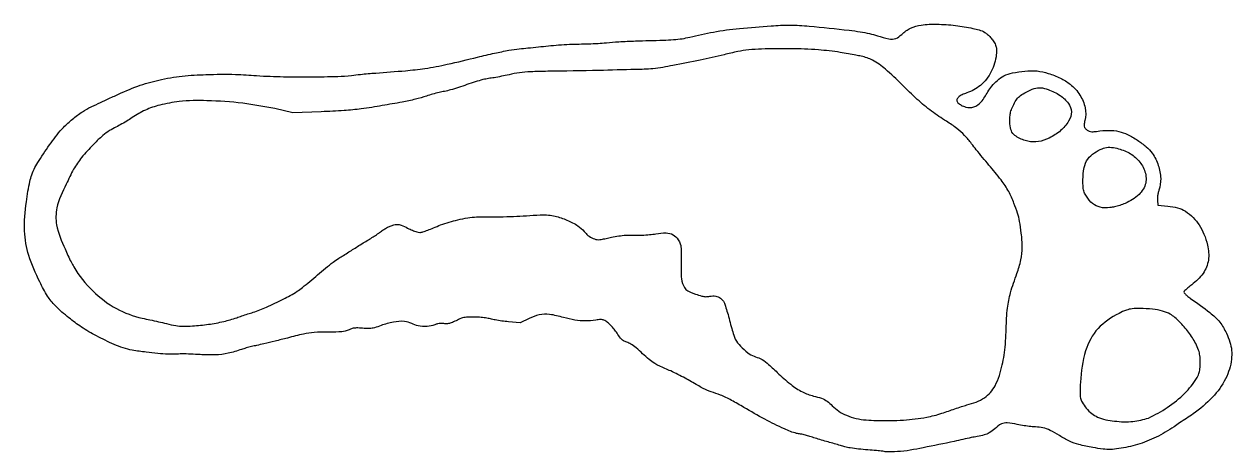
# Model space of a CAD drawing. Extents: x 31 to 285, y 56 to 146.
import ezdxf

# ---------------------------------------------------------------- set-up
doc = ezdxf.new("R2010")
doc.units = 0
doc.layers.get('0').update_dxf_attribs({"linetype": 'CONTINUOUS'})

msp = doc.modelspace()

# ---------------------------------------------------------------- linework, layer by layer
at = {"color": 7}
for p, q in [((87.270748, 126.985135), (83.461878, 127.888158)), ((93.241235, 127.217461), (87.270748, 126.985135)), ((246.348554, 121.667264), (246.348554, 121.667264)), ((262.302305, 107.929049), (262.302305, 107.929049)), ((269.100518, 108.647414), (269.180078, 107.539323)), ((269.180078, 107.539323), (271.249093, 107.367802)), ((135.03465, 82.80225), (132.621049, 83.033694)), ((136.932557, 83.730098), (135.03465, 82.80225)), ((220.583342, 62.955359), (220.583342, 62.955359)), ((267.232797, 62.801903), (267.232797, 62.801903)), ((211.858314, 55.725778), (211.858314, 55.725778))]:
    msp.add_line(p, q, dxfattribs=at)
for points, knots in [([(132.621049, 83.033694), (132.151649, 83.087254), (131.22287, 83.193231), (129.948502, 83.389502), (128.82449, 83.656906), (127.725776, 83.884845), (126.534654, 84.004474), (125.180223, 84.055667), (123.892956, 84.04983), (122.635927, 83.810956), (121.610005, 83.291553), (120.676059, 82.822947), (119.794452, 82.579438), (119.036188, 82.668204), (118.342459, 82.744153), (117.683348, 82.659901), (116.820354, 82.227336), (115.42843, 82.009512), (113.727661, 82.031523), (112.236739, 82.735814), (110.511329, 83.282872), (108.287127, 82.974056), (106.196086, 82.443814), (104.582906, 81.76551), (103.253115, 81.568881), (101.968868, 81.680985), (100.780565, 81.764489), (99.78787, 81.706541), (99.04172, 81.326844), (98.112966, 80.952956), (96.552707, 80.884077), (94.400116, 80.844088), (91.920147, 80.869209), (89.109639, 80.427358), (86.388507, 79.684722), (83.613421, 78.996431), (81.456026, 78.46894), (79.799771, 78.110143), (78.537903, 77.839982), (77.477187, 77.559745), (75.870508, 77.035788), (73.761076, 76.334988), (70.80788, 75.989724), (68.169704, 76.117943), (65.826871, 76.251403), (64.074088, 76.298323), (62.463458, 76.240774), (60.781267, 76.223623), (58.746403, 76.383761), (56.251627, 76.668953), (53.808177, 76.974898), (51.535961, 77.490151), (49.041523, 78.555355), (46.072907, 79.959228), (42.867959, 81.801716), (40.013916, 83.97456), (37.533834, 86.056774), (35.432463, 88.596425), (33.656733, 92.209139), (31.541123, 96.635292), (30.594385, 102.426565), (31.015254, 106.982592), (31.536301, 110.439662), (31.910054, 112.352815), (32.444853, 114.594299), (34.080701, 117.298529), (36.302198, 120.617732), (38.602865, 123.607908), (40.91838, 125.701156), (42.85216, 127.169793), (44.540169, 128.136938), (46.142937, 128.823674), (47.868178, 129.638058), (50.767432, 131.004155), (54.483022, 132.641408), (59.174497, 133.97744), (63.988107, 134.821972), (69.390928, 135.062808), (74.613866, 135.165038), (80.039358, 134.756402), (86.259528, 134.49212), (92.90625, 134.582888), (98.322065, 134.627848), (101.92352, 135.150953), (105.71092, 135.43487), (110.232278, 135.75555), (115.265005, 136.274018), (120.327224, 137.2754), (125.188355, 138.469636), (129.495862, 139.497874), (132.41645, 140.102338), (134.759886, 140.454656), (136.83478, 140.631784), (138.87482, 140.845986), (141.019414, 141.083126), (143.208825, 141.277418), (145.369294, 141.407951), (147.448805, 141.4558), (149.43668, 141.48447), (151.343164, 141.575824), (153.479595, 141.747418), (156.107659, 141.986754), (160.091578, 142.131127), (163.93896, 142.214648), (167.21003, 142.339078), (169.082726, 142.533335), (171.858234, 143.154802), (175.829922, 144.0961), (181.572355, 144.832265), (186.933023, 145.197185), (191.838441, 145.541596), (197.31367, 145.106467), (202.247437, 144.57718), (206.474308, 144.07331), (208.461028, 143.70482), (210.458817, 143.15005), (212.212321, 142.484588), (214.14645, 142.442998), (215.488516, 143.675059), (217.106705, 144.941272), (219.726536, 145.586391), (222.912333, 145.660407), (226.566606, 145.446341), (229.918101, 144.840254), (232.292212, 144.307297), (233.435299, 143.446979), (234.021541, 142.850683), (234.581632, 142.09758), (235.088504, 141.316138), (235.304656, 140.289824), (235.172585, 138.378219), (234.324511, 135.588894), (232.142854, 132.622341), (229.713612, 131.378247), (228.005926, 130.838097), (227.299682, 130.33933), (226.734305, 129.679228), (227.181778, 128.997905), (227.850079, 128.54751), (228.957863, 128.065653), (230.5858, 128.051838), (232.292052, 129.375086), (233.209575, 131.115634), (234.262505, 132.708377), (235.426498, 133.810818), (236.801804, 134.930817), (238.84983, 135.466259), (241.180407, 135.780166), (243.741998, 135.908588), (246.261692, 135.303476), (248.613442, 134.366238), (251.006983, 132.978379), (252.89239, 130.854523), (254.037352, 128.162006), (254.049738, 125.913164), (253.610126, 124.594099), (253.699629, 123.849597), (254.203213, 123.477318), (254.678118, 123.056842), (255.449842, 122.964638), (256.828041, 123.180827), (258.724383, 123.350959), (260.945246, 123.178473), (262.980196, 122.414125), (264.88483, 121.277706), (266.651305, 119.97599), (268.292422, 118.294459), (269.361058, 115.977869), (269.938946, 113.29594), (269.612138, 111.303677), (269.20179, 110.074298), (269.09854, 109.364873), (269.099879, 108.878919), (269.100518, 108.647414)], [0, 0, 0, 0, 1.41746, 2.804653, 3.864095, 4.882975, 6.168463, 7.448829, 8.95, 10.023126, 11.249808, 12.376206, 13.16591, 13.943783, 14.640891, 15.262122, 15.901734, 17.511814, 19.442523, 20.883662, 22.418734, 24.801341, 27.452822, 28.913897, 30.022997, 31.445967, 32.762593, 33.615022, 34.372486, 35.249014, 36.599896, 38.997417, 41.740918, 44.013458, 47.506211, 50.198413, 52.591698, 54.168365, 55.282247, 56.463007, 57.457054, 60.35325, 63.110832, 66.31565, 68.265539, 70.153168, 71.572089, 73.100195, 75.196936, 77.689098, 80.634426, 82.583473, 84.652235, 88.749484, 92.441257, 95.711606, 99.501205, 102.133692, 105.52671, 111.538004, 116.781403, 122.889845, 125.187335, 127.270499, 128.742776, 132.069681, 136.621339, 140.783998, 143.323327, 145.964354, 148.056872, 149.137922, 151.193781, 153.779458, 158.75586, 163.350713, 168.378671, 173.37868, 179.55851, 184.036817, 189.693058, 198.227785, 203.990896, 205.898807, 209.137275, 215.380238, 219.5009, 224.303724, 230.84426, 234.519643, 237.588667, 239.789047, 241.623801, 243.834625, 245.942917, 248.096607, 250.428102, 252.434538, 254.336204, 256.392239, 258.158928, 260.76602, 264.307603, 270.114395, 272.311713, 274.128002, 275.751472, 280.837815, 286.368559, 293.088232, 296.968841, 301.095159, 309.53138, 311.868593, 313.860722, 315.589601, 318.070147, 319.530878, 321.045915, 323.307468, 325.684172, 328.939587, 332.881758, 336.606742, 339.241028, 339.976019, 340.868111, 341.739965, 342.795323, 343.625091, 344.833994, 348.50798, 352.24029, 355.512478, 356.544584, 357.537491, 358.191257, 358.786689, 359.644481, 360.666835, 362.361391, 364.234792, 366.790876, 368.249404, 369.933486, 371.590121, 373.494727, 376.158128, 378.684082, 381.118132, 383.860412, 386.270894, 389.353106, 392.196762, 394.892593, 395.851494, 396.36433, 396.998265, 397.634238, 398.241267, 399.233673, 401.837872, 403.930247, 405.853377, 408.297445, 410.566779, 412.42733, 415.278256, 418.090484, 420.536828, 421.215227, 421.978271, 422.672507, 422.672507, 422.672507, 422.672507]), ([(220.583342, 62.955359), (221.095108, 63.077057), (222.161408, 63.330625), (223.687258, 63.770807), (225.129863, 64.257923), (226.483369, 64.753323), (227.778828, 65.181245), (229.909986, 65.821113), (232.753034, 66.637847), (235.424789, 69.872455), (236.251411, 73.158647), (236.909375, 76.087925), (237.151009, 78.642408), (237.304777, 81.952733), (237.42219, 85.595933), (238.171133, 89.49144), (239.423078, 92.776395), (240.43721, 95.935219), (240.754957, 98.815306), (240.486289, 101.528862), (240.182563, 103.916454), (239.673202, 106.037145), (238.878633, 108.121332), (237.8462, 110.541076), (236.023981, 113.200637), (234.071995, 115.504121), (232.30742, 117.597476), (231.083848, 119.095687), (229.874743, 120.674535), (228.619174, 122.274717), (226.821305, 123.847711), (224.391505, 125.39889), (221.517072, 127.290092), (218.384252, 129.899161), (215.276107, 132.980341), (212.305287, 135.910476), (209.48467, 138.064895), (207.260698, 138.837582), (205.519643, 139.110464), (204.042614, 139.385695), (201.432355, 139.884215), (197.376704, 140.307511), (191.861831, 140.514252), (186.970079, 140.451647), (183.259068, 140.257318), (180.623144, 139.860836), (177.253959, 139.008047), (172.709408, 137.994727), (167.708664, 137.050172), (163.195428, 136.151027), (157.969537, 136.066837), (150.607737, 135.849894), (143.243365, 135.74733), (137.676275, 135.665399), (134.950944, 135.474489), (132.920166, 135.044085), (131.154713, 134.665352), (129.717684, 134.383713), (128.411803, 134.213888), (127.079082, 133.940623), (125.557846, 133.495146), (123.856627, 132.905235), (122.140184, 132.300594), (120.574038, 131.821301), (119.208026, 131.50075), (117.944494, 131.252334), (116.671564, 130.914571), (115.031544, 130.411091), (112.918585, 129.768378), (109.812631, 129.140483), (106.002495, 128.488767), (101.942503, 127.803544), (97.657554, 127.38115), (94.843434, 127.276845), (93.241235, 127.217461)], [0, 0, 0, 0, 1.577973, 3.287817, 4.761923, 6.14467, 7.612853, 8.84933, 12.845115, 16.190522, 20.864112, 22.880915, 25.204004, 28.542741, 32.830432, 36.121007, 40.383716, 43.363527, 46.049286, 49.003512, 51.520259, 53.268326, 55.529661, 58.206125, 61.136923, 65.153108, 67.26657, 69.35051, 70.954439, 73.235323, 75.436615, 78.079358, 81.877231, 85.751667, 90.284897, 94.998864, 98.287322, 100.822169, 101.955927, 103.575051, 105.329011, 109.926939, 115.787393, 121.87896, 124.599107, 126.928203, 129.861243, 135.020296, 140.892093, 145.142648, 148.784153, 156.535413, 167.257623, 170.868601, 173.243825, 175.436033, 177.086214, 178.663137, 179.826537, 181.035429, 182.740172, 184.577378, 186.437072, 188.199729, 189.48734, 190.644645, 192.062217, 193.435247, 195.792169, 198.683005, 202.931551, 207.392316, 211.029924, 215.838961, 215.838961, 215.838961, 215.838961]), ([(246.348554, 121.667264), (247.181632, 122.147758), (248.764272, 123.060577), (250.408683, 124.981454), (251.294975, 127.145238), (250.368568, 129.238637), (248.550572, 130.810349), (246.495582, 131.812311), (244.613809, 132.350927), (242.98372, 132.129589), (241.608692, 131.391649), (240.333805, 130.740037), (239.420133, 129.852828), (238.89416, 128.776734), (238.365039, 127.723516), (238.076103, 126.637883), (238.046897, 125.340996), (238.067903, 123.974069), (238.564661, 122.588565), (239.939784, 121.638131), (241.741991, 120.893533), (244.155233, 120.777562), (245.593756, 121.361086), (246.348554, 121.667264)], [0, 0, 0, 0, 2.860439, 5.434119, 7.532652, 9.412074, 11.831884, 14.648956, 16.22708, 17.620194, 19.451539, 20.880056, 21.89949, 23.203927, 24.441718, 25.436318, 26.540686, 28.318097, 29.54137, 30.759117, 33.172848, 35.364449, 37.783866, 37.783866, 37.783866, 37.783866]), ([(83.461878, 127.888158), (81.218327, 128.294639), (76.501095, 129.149294), (69.770431, 129.601336), (63.909419, 129.562455), (59.573335, 128.741852), (56.202347, 127.683876), (53.987594, 126.306144), (52.281527, 125.201578), (51.032635, 124.47927), (49.684193, 123.781391), (48.284994, 123.053969), (46.806014, 121.826012), (44.992928, 119.984672), (42.911194, 117.808417), (40.97881, 115.017357), (39.402917, 111.407432), (37.425852, 107.67896), (37.342314, 102.749718), (38.885288, 99.550374), (39.953461, 96.977354), (40.555739, 95.719314), (41.999495, 93.034369), (44.963851, 89.419215), (49.88578, 85.611406), (54.231468, 84.033493), (57.28806, 83.463079), (58.991796, 83.074837), (60.799689, 82.650882), (62.496645, 82.215179), (64.335908, 82.053771), (66.635753, 82.179639), (69.497004, 82.461988), (72.604438, 83.029149), (74.928998, 83.706485), (76.582341, 84.305368), (77.72953, 84.683049), (79.490633, 85.194669), (82.004371, 86.217732), (85.078947, 87.718489), (87.646907, 89.040543), (89.434745, 90.383043), (90.872955, 91.545036), (92.480866, 92.936167), (94.106718, 94.324519), (95.585107, 95.491225), (96.84274, 96.378425), (97.974812, 97.038067), (99.03015, 97.703282), (100.106387, 98.392122), (101.197482, 99.089592), (102.297699, 99.773212), (103.379499, 100.416281), (104.381863, 101.036342), (105.278617, 101.62877), (106.042533, 102.21994), (106.766892, 102.721057), (107.519871, 103.101734), (108.345834, 103.386952), (109.196596, 103.606513), (110.275446, 103.339435), (111.279447, 102.782737), (112.373561, 102.28903), (113.222017, 101.984701), (113.964425, 101.761451), (114.744278, 102.004669), (115.703098, 102.318039), (116.93035, 102.858105), (118.429319, 103.450089), (120.132824, 104.003465), (122.035045, 104.521269), (123.940415, 104.951607), (126.114588, 105.156266), (128.373838, 105.093293), (130.964867, 105.10777), (133.619054, 105.188276), (136.444594, 105.340125), (138.897062, 105.518302), (140.921327, 105.545304), (142.832488, 105.218683), (144.913301, 104.453599), (147.03922, 103.444881), (148.446068, 102.244782), (149.304335, 101.123672), (150.362075, 100.550451), (151.349337, 100.23894), (152.260626, 100.394355), (153.181448, 100.556543), (154.396587, 100.840961), (155.786374, 101.131515), (157.390287, 101.275703), (159.016017, 101.249944), (160.676761, 101.256142), (162.196171, 101.346064), (163.890246, 101.568635), (165.535847, 101.871161), (167.309636, 101.501541), (168.221978, 100.464051), (168.87299, 99.351297), (168.949269, 97.589039), (168.997049, 94.989562), (168.776456, 92.197085), (169.765168, 89.529388), (171.701974, 88.986907), (173.079691, 88.467415), (174.098523, 88.268816), (175.07193, 88.46009), (176.154053, 88.561951), (177.279794, 88.084009), (177.965729, 87.248934), (178.309378, 86.150263), (178.704215, 84.872742), (179.114519, 83.285882), (179.531958, 81.691913), (179.931019, 80.39323), (180.371342, 79.068336), (181.46084, 77.854483), (182.747632, 76.607554), (184.187816, 75.723822), (185.737816, 75.396339), (187.330663, 74.092038), (189.342135, 72.176731), (191.700726, 70.011728), (194.244467, 68.261707), (196.521309, 67.44748), (198.340942, 67.05999), (199.71651, 66.382508), (200.785056, 65.303112), (202.032498, 64.168322), (203.757305, 63.293231), (206.386281, 62.435915), (210.461097, 62.235677), (215.435234, 62.239514), (218.954275, 62.728837), (220.583342, 62.955359)], [0, 0, 0, 0, 6.834848, 14.370773, 20.214887, 24.348804, 27.57628, 30.742829, 32.126231, 33.678675, 35.066259, 36.685098, 38.392632, 40.801566, 44.442393, 47.414728, 50.917908, 56.272729, 59.8534, 65.233356, 66.724913, 68.225667, 69.4134, 75.867277, 82.061358, 87.879165, 89.511092, 91.393436, 93.119056, 95.084733, 96.63895, 98.635096, 101.984771, 105.26209, 108.09489, 109.23614, 110.537409, 111.717416, 114.736372, 118.657691, 121.995019, 123.364152, 125.356301, 127.542464, 129.741878, 131.769719, 133.190889, 134.354156, 135.698591, 136.93328, 138.187584, 139.58349, 140.818978, 141.962857, 143.119676, 144.040706, 144.859987, 145.759514, 146.557209, 147.492007, 148.332374, 149.806448, 150.940746, 151.917991, 152.535922, 153.199425, 154.294772, 155.592485, 157.206343, 159.132969, 160.960151, 163.121457, 164.983318, 167.493562, 169.89573, 172.756824, 175.45896, 178.3825, 180.138724, 181.513119, 184.171466, 186.77053, 188.520155, 189.6725, 190.953716, 192.072289, 192.68469, 193.69539, 194.887701, 196.424169, 197.952213, 199.706005, 201.299711, 202.934341, 204.267429, 206.424567, 207.944538, 209.427167, 210.413494, 211.760517, 214.594475, 218.268642, 220.180489, 222.469187, 223.801901, 224.685341, 225.51621, 226.761844, 227.883937, 229.03406, 229.877703, 231.320137, 233.051684, 234.792515, 236.259446, 237.137775, 238.947634, 241.038636, 242.53472, 243.941229, 245.704927, 248.570465, 252.334436, 255.286715, 257.760112, 259.529153, 260.8637, 262.281601, 264.058934, 265.899576, 268.031229, 272.314542, 278.030445, 282.957278, 282.957278, 282.957278, 282.957278]), ([(262.302305, 107.929049), (263.344374, 108.457569), (265.229319, 109.41358), (266.943157, 112.13244), (266.564021, 114.989712), (265.041136, 117.217607), (262.865742, 118.871085), (260.632081, 119.55187), (258.762704, 119.850047), (257.23397, 119.439591), (255.792556, 118.584997), (254.277862, 117.355029), (253.499065, 115.269557), (253.424146, 113.215987), (253.41303, 111.50055), (253.615181, 110.300214), (254.326479, 109.146884), (255.278385, 107.826845), (257.116209, 106.961396), (258.74557, 106.964932), (260.130875, 107.215729), (261.198453, 107.512243), (261.935729, 107.790633), (262.302305, 107.929049)], [0, 0, 0, 0, 3.465067, 6.267782, 8.988669, 11.57876, 14.212977, 17.016383, 18.51905, 19.810943, 21.659768, 23.544951, 25.518815, 28.095665, 29.691401, 30.674668, 31.68618, 33.721795, 35.460002, 37.545704, 38.497929, 39.686434, 40.861716, 40.861716, 40.861716, 40.861716]), ([(271.249093, 107.367802), (271.955819, 107.2949), (273.26466, 107.159887), (275.12112, 106.305356), (276.615996, 105.005041), (277.968066, 103.40304), (278.956937, 101.418531), (279.775625, 98.965314), (280.063158, 96.033238), (278.804026, 92.965783), (276.94706, 91.288197), (275.498917, 90.241466), (274.99912, 89.756975), (274.53376, 89.311995), (274.931888, 88.881452), (275.371646, 88.464326), (277.185042, 87.120287), (279.611555, 85.508123), (282.30134, 83.101815), (283.517316, 80.848191), (284.381975, 78.864345), (284.749946, 77.009208), (284.698303, 74.35419), (283.559497, 70.816113), (280.688469, 66.871556), (277.604695, 64.353268), (275.16799, 62.729922), (273.849014, 61.832505), (271.784815, 60.412579), (268.906709, 58.707061), (264.975803, 57.12555), (261.702099, 56.440997), (259.271977, 56.155805), (257.433512, 56.256233), (255.230879, 56.678017), (252.827316, 57.091856), (250.448866, 57.897563), (248.52539, 59.086862), (246.747137, 60.167305), (245.048588, 60.855688), (243.645174, 60.918021), (242.328228, 61.004241), (241.030479, 61.195478), (239.379428, 61.457978), (237.80169, 61.905369), (236.063013, 61.624985), (234.958315, 60.59117), (233.832967, 59.710018), (232.567753, 59.148369), (231.261906, 58.951821), (229.76895, 58.656386), (228.161302, 58.315294), (224.810141, 57.533477), (220.222716, 56.6392), (215.38508, 55.663217), (212.703798, 55.71078), (211.858314, 55.725778)], [0, 0, 0, 0, 2.118964, 3.924275, 6.022987, 8.018882, 10.176562, 12.623262, 15.77538, 18.784756, 22.161118, 23.21727, 24.028488, 24.433774, 24.797627, 25.494867, 26.390773, 31.436984, 34.36244, 37.056, 39.039544, 40.843955, 42.677685, 46.959531, 51.737663, 57.127239, 58.806267, 60.525387, 61.912416, 66.323387, 70.532918, 74.557624, 76.323306, 77.856027, 80.057803, 83.04652, 85.168611, 87.5396, 89.801354, 91.424497, 92.960198, 93.978506, 95.389, 96.88925, 99.000763, 100.253942, 101.96248, 103.406144, 104.549935, 106.062107, 107.348986, 109.119594, 110.991016, 117.670219, 123.169016, 125.701508, 125.701508, 125.701508, 125.701508]), ([(211.858314, 55.725778), (211.677187, 55.7589), (211.062158, 55.871368), (209.83612, 55.966868), (208.142275, 56.10512), (206.307233, 56.265624), (204.699022, 56.470381), (203.421974, 56.70521), (202.318497, 57.058981), (201.130453, 57.394603), (199.808055, 57.778094), (198.453745, 58.174354), (197.178556, 58.553673), (196.049492, 58.914479), (195.039092, 59.204676), (194.108983, 59.437755), (192.580083, 59.658641), (190.056391, 60.755469), (186.362339, 62.561217), (182.714567, 64.686092), (179.646086, 66.478567), (177.358513, 67.623406), (175.614653, 68.181199), (174.350623, 68.632883), (173.401054, 69.10545), (171.863511, 69.999562), (169.658498, 71.247863), (166.972803, 72.639347), (164.773594, 73.524095), (163.234906, 74.290622), (162.091453, 75.185048), (160.822088, 76.331147), (159.582241, 77.461662), (158.492444, 78.314546), (157.562129, 78.75409), (156.731044, 79.008177), (156.041321, 79.710002), (155.497325, 80.604797), (154.834393, 81.533657), (154.167431, 82.303523), (153.457118, 82.927422), (152.773808, 83.398723), (151.892933, 83.564263), (150.577692, 83.322348), (148.771676, 83.167376), (146.475398, 83.350665), (144.010801, 83.978421), (141.554579, 84.667473), (139.005438, 84.668184), (137.634993, 84.047987), (136.932557, 83.730098)], [0, 0, 0, 0, 0.552194, 1.87501, 3.683742, 5.653294, 7.399259, 8.547586, 9.540987, 10.871817, 12.251964, 13.671368, 15.105178, 16.243062, 17.22697, 18.258821, 19.11745, 21.849555, 26.422629, 31.49167, 34.491677, 37.09168, 39.139623, 39.977629, 41.115915, 42.314183, 45.314158, 48.718476, 51.374969, 52.426073, 53.860575, 55.70795, 57.559575, 58.90046, 59.831396, 60.640637, 61.463376, 62.699542, 63.792322, 64.881657, 65.743942, 66.632574, 67.328151, 68.366967, 70.612713, 72.761163, 75.236859, 78.230432, 80.407322, 82.696408, 82.696408, 82.696408, 82.696408]), ([(278.071216, 74.528438), (278.075188, 75.015045), (278.082285, 75.884538), (277.752375, 77.230849), (276.969241, 78.874201), (275.660605, 80.935528), (273.848142, 82.990435), (272.048268, 84.628207), (270.049118, 85.405003), (267.889999, 85.771687), (265.738748, 85.825505), (263.886323, 85.85303), (262.386985, 85.498581), (259.881987, 84.27249), (256.271498, 81.981686), (253.475874, 76.608432), (252.965754, 71.837416), (252.796586, 68.500427), (252.824113, 67.060582), (253.306347, 65.933096), (254.122272, 64.827684), (255.203012, 63.747667), (257.119663, 62.548797), (260.133164, 62.099044), (263.792513, 61.872737), (266.140794, 62.50697), (267.232797, 62.801903)], [0, 0, 0, 0, 1.454492, 2.598958, 4.120849, 6.897904, 9.889402, 12.346175, 14.087137, 16.239307, 18.889077, 20.543353, 21.77335, 23.465877, 28.904006, 34.240295, 40.966818, 43.142145, 44.312473, 45.226611, 46.765686, 48.414074, 49.784926, 53.471538, 57.347876, 60.717333, 60.717333, 60.717333, 60.717333]), ([(267.232797, 62.801903), (268.571777, 63.494702), (271.329155, 64.921392), (274.720134, 67.769082), (276.904318, 70.260729), (277.831858, 72.076893), (278.078598, 73.251331), (278.073933, 74.058358), (278.071216, 74.528438)], [0, 0, 0, 0, 4.510232, 9.287975, 13.20328, 14.35125, 15.360095, 16.767547, 16.767547, 16.767547, 16.767547])]:
    msp.add_open_spline(points, degree=3, knots=knots, dxfattribs=at)

doc.saveas('drawing.dxf')
